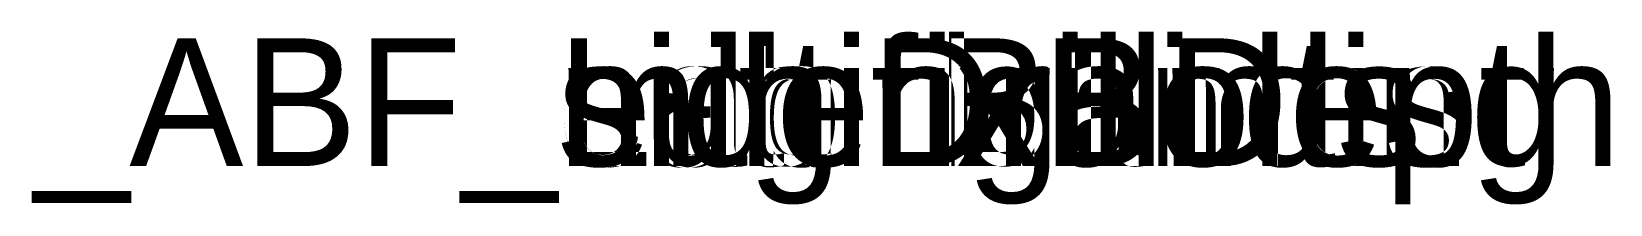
# Model space of a CAD drawing. Header units: millimetres. Extents: x -3498 to 36, y -676 to 1664.
# Drawn here: x 23.98 to 36.32, y -579.3 to -577.95 of the extents above; entities that cross this region are included whole.
import ezdxf

# ---------------------------------------------------------------- set-up
doc = ezdxf.new("R2010")
doc.units = ezdxf.units.MM
doc.header["$LTSCALE"] = 25.4
doc.layers.get('0').update_dxf_attribs({"true_color": 0xffffff})
for name, color, linetype, true_color in [('ABF_cuttingLines', 134, 'Continuous', 0x009987), ('ABF_edgeBanding', 252, 'Continuous', 0x777799), ('ABF_Label', 36, 'Continuous', 0x664400)]:
    doc.layers.add(name, color=color, linetype=linetype, true_color=true_color)

# ---------------------------------------------------------------- blocks, each defined once
blk = doc.blocks.new('Group154#1')
blk = doc.blocks.new('Group156#1')
blk = doc.blocks.new('Group157#1')
blk = doc.blocks.new('Group158#1')
blk = doc.blocks.new('Group160#1')
blk = doc.blocks.new('Group161#1')
blk = doc.blocks.new('Group162#1')
blk = doc.blocks.new('Group164#1')
blk = doc.blocks.new('Group165#1')
blk = doc.blocks.new('Group166#1')
blk = doc.blocks.new('Group168#1')
blk = doc.blocks.new('Group169#1')
blk = doc.blocks.new('Group170#1')
blk = doc.blocks.new('Group172#1')
blk = doc.blocks.new('Group173#1')
blk = doc.blocks.new('Group174#1')
blk = doc.blocks.new('Group176#1')
blk = doc.blocks.new('Group177#1')
blk = doc.blocks.new('Group178#1')
blk = doc.blocks.new('Group180#1')
blk = doc.blocks.new('Group181#1')
blk = doc.blocks.new('Group201#1')
blk = doc.blocks.new('Group213#1')
blk = doc.blocks.new('Group214#1')
blk = doc.blocks.new('_______ ______#3')
at = {"color": 0}
ref = blk.add_blockref('Group168#1', (-344.5, 1121.5, 18), dxfattribs=at)
ref.add_attrib('Skp_GroupInstanceName', '_ABF_sideDrill', (0, 0), dxfattribs={"height": 1})
ref = blk.add_blockref('Group169#1', (-344.5, 1121.5, 18), dxfattribs=at)
ref.add_attrib('Skp_GroupInstanceName', '_ABF_sideDrillDepth', (0, 0), dxfattribs={"height": 1})
ref = blk.add_blockref('Group164#1', (-61, 1121.5, 18), dxfattribs=at)
ref.add_attrib('Skp_GroupInstanceName', '_ABF_sideDrill', (0, 0), dxfattribs={"height": 1})
ref = blk.add_blockref('Group165#1', (-61, 1121.5, 18), dxfattribs=at)
ref.add_attrib('Skp_GroupInstanceName', '_ABF_sideDrillDepth', (0, 0), dxfattribs={"height": 1})
ref = blk.add_blockref('Group166#1', (-344.5, 1121.5, 18), dxfattribs=at)
ref.add_attrib('Skp_GroupInstanceName', '_ABF_minifixBolts', (0, 0), dxfattribs={"height": 1})
ref = blk.add_blockref('Group162#1', (-61, 1121.5, 18), dxfattribs=at)
ref.add_attrib('Skp_GroupInstanceName', '_ABF_minifixBolts', (0, 0), dxfattribs={"height": 1})
ref = blk.add_blockref('Group172#1', (-381.5, 1084.5, 18), dxfattribs=at)
ref.add_attrib('Skp_GroupInstanceName', '_ABF_sideDrill', (0, 0), dxfattribs={"height": 1})
ref = blk.add_blockref('Group173#1', (-381.5, 1084.5, 18), dxfattribs=at)
ref.add_attrib('Skp_GroupInstanceName', '_ABF_sideDrillDepth', (0, 0), dxfattribs={"height": 1})
ref = blk.add_blockref('Group170#1', (-381.5, 1084.5, 18), dxfattribs=at)
ref.add_attrib('Skp_GroupInstanceName', '_ABF_minifixBolts', (0, 0), dxfattribs={"height": 1})
ref = blk.add_blockref('Group176#1', (-381.5, 850.25, 18), dxfattribs=at)
ref.add_attrib('Skp_GroupInstanceName', '_ABF_sideDrill', (0, 0), dxfattribs={"height": 1})
ref = blk.add_blockref('Group177#1', (-381.5, 850.25, 18), dxfattribs=at)
ref.add_attrib('Skp_GroupInstanceName', '_ABF_sideDrillDepth', (0, 0), dxfattribs={"height": 1})
ref = blk.add_blockref('Group174#1', (-381.5, 850.25, 18), dxfattribs=at)
ref.add_attrib('Skp_GroupInstanceName', '_ABF_minifixBolts', (0, 0), dxfattribs={"height": 1})
ref = blk.add_blockref('Group178#1', (-381.5, 616, 18), dxfattribs=at)
ref.add_attrib('Skp_GroupInstanceName', '_ABF_minifixBolts', (0, 0), dxfattribs={"height": 1})
ref = blk.add_blockref('Group180#1', (-381.5, 616, 18), dxfattribs=at)
ref.add_attrib('Skp_GroupInstanceName', '_ABF_sideDrill', (0, 0), dxfattribs={"height": 1})
ref = blk.add_blockref('Group181#1', (-381.5, 616, 18), dxfattribs=at)
ref.add_attrib('Skp_GroupInstanceName', '_ABF_sideDrillDepth', (0, 0), dxfattribs={"height": 1})
ref = blk.add_blockref('Group158#1', (-344.5, 579, 18), dxfattribs=at)
ref.add_attrib('Skp_GroupInstanceName', '_ABF_minifixBolts', (0, 0), dxfattribs={"height": 1})
ref = blk.add_blockref('Group154#1', (-61, 579, 18), dxfattribs=at)
ref.add_attrib('Skp_GroupInstanceName', '_ABF_minifixBolts', (0, 0), dxfattribs={"height": 1})
ref = blk.add_blockref('Group161#1', (-344.5, 579, 18), dxfattribs=at)
ref.add_attrib('Skp_GroupInstanceName', '_ABF_sideDrillDepth', (0, 0), dxfattribs={"height": 1})
ref = blk.add_blockref('Group157#1', (-61, 579, 18), dxfattribs=at)
ref.add_attrib('Skp_GroupInstanceName', '_ABF_sideDrillDepth', (0, 0), dxfattribs={"height": 1})
ref = blk.add_blockref('Group160#1', (-344.5, 579, 18), dxfattribs=at)
ref.add_attrib('Skp_GroupInstanceName', '_ABF_sideDrill', (0, 0), dxfattribs={"height": 1})
ref = blk.add_blockref('Group156#1', (-61, 579, 18), dxfattribs=at)
ref.add_attrib('Skp_GroupInstanceName', '_ABF_sideDrill', (0, 0), dxfattribs={"height": 1})
at = {"layer": 'ABF_cuttingLines', "color": 0}
ref = blk.add_blockref('Group213#1', (0, 0, 18), dxfattribs=at)
ref.add_attrib('Skp_GroupInstanceName', '_ABF_cuttingLines', (0, 0), dxfattribs={"layer": '0', "height": 1})
at = {"layer": 'ABF_edgeBanding', "color": 0}
ref = blk.add_blockref('Group214#1', (0, 0, 18), dxfattribs=at)
ref.add_attrib('Skp_GroupInstanceName', '_ABF_edgeBanding', (0, 0), dxfattribs={"layer": '0', "height": 1})
at = {"layer": 'ABF_Label', "color": 0}
ref = blk.add_blockref('Group201#1', (-202.75, 850.25, 18), dxfattribs=dict(at, xscale=1.574803149606299, yscale=1.574803149606299, rotation=90))
ref.add_attrib('Skp_GroupInstanceName', '_ABF_Label', (0, 0), dxfattribs={"layer": '0', "height": 1})
blk = doc.blocks.new('THICKNESS_18')
at = {"color": 0}
blk.add_blockref('_______ ______#3', (24, -579), dxfattribs=at)

msp = doc.modelspace()

# ---------------------------------------------------------------- block references
at = {"color": 0}
msp.add_blockref('THICKNESS_18', (0, 0), dxfattribs=at)

doc.saveas('drawing.dxf')
